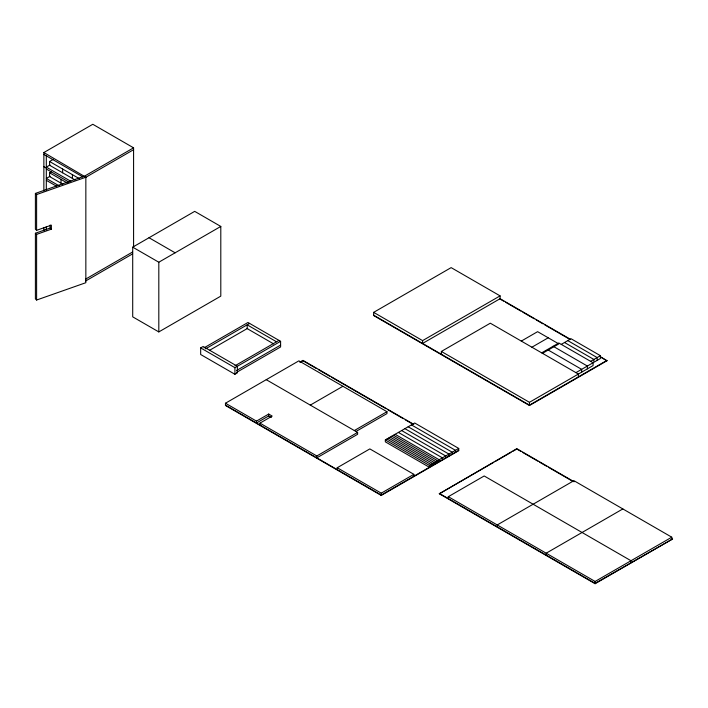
<?xml version="1.0" encoding="UTF-8"?>
<svg xmlns="http://www.w3.org/2000/svg" width="708" height="708" viewBox="0 0 708 708"><rect width="100%" height="100%" fill="white"/><g stroke="black" fill="none" stroke-linecap="round" stroke-linejoin="round"><path stroke-width="1.06" d="M43.861 190.965L43.861 152.539L92.801 124.281L133.582 147.83L133.582 247.004M75.083 179.974L49.578 165.247L49.578 161.486L53.304 159.335M50.073 164.964L46.312 167.132L70.871 181.31M62.835 184.213L49.578 176.558L49.578 172.787L51.48 171.69M50.073 176.265L46.312 178.434L59.534 186.071M133.582 147.83L84.65 176.08L35.4 193.417L35.4 229.206L36.604 230.339L51.374 225.144L51.374 229.171L36.604 234.375L35.4 233.233L50.171 228.038L51.374 229.171M85.588 177.425L133.582 149.707M132.706 247.154L194.7 211.365L220.799 226.436L220.799 296.13L158.813 331.919L132.706 316.848L132.706 247.154L158.813 262.226L220.799 226.436M85.588 279.138L132.644 251.977M85.588 281.023L132.644 253.853M200.665 347.911L203.116 346.495L237.375 366.275L237.375 372.868L234.923 374.275L200.665 354.504L200.665 347.911L234.923 367.682L280.598 341.318L280.598 346.964L236.552 372.399M203.931 347.911L247.977 322.476L280.598 341.318M205.559 348.849L249.605 323.423M209.391 350.407L247.694 328.291M234.923 365.806L278.97 340.371M236.552 370.514L280.598 345.088M600.251 356.531L606.942 360.77L529.451 405.507L373.665 315.564L373.665 312.361L451.146 267.624L500.087 295.882L500.087 298.705L422.596 343.442L422.596 340.619L500.087 295.882M385.338 439.96L429.384 465.386L429.384 467.271L385.338 441.845L385.338 439.96L414.702 423.003L458.74 448.438L458.74 450.695L381.258 495.432L225.463 405.489L225.463 403.224L298.873 360.85L386.966 411.702L386.966 413.587L356.204 431.349M300.086 362.036L302.953 360.372L413.826 424.384M300.086 362.408L302.953 360.753L316.334 368.479M225.463 403.224L256.464 421.118L268.695 414.056L272.191 416.074L259.951 423.136L259.951 425.021M271.314 417.454L268.695 415.941L256.464 423.003L256.464 421.118M310.299 405.109L342.92 386.276M441.358 354.274L441.358 351.451L490.299 323.193L578.392 374.054L578.392 376.877M354.336 430.544L386.966 411.702M316.821 455.97L357.602 432.429L357.602 434.305L316.821 457.855L316.821 455.97L259.951 423.136M521.292 341.088L537.611 331.671L558.816 343.911L542.505 353.336M531.894 347.212L548.213 337.796M337.212 469.625L337.212 467.74L369.841 448.907L413.879 474.333L413.879 476.219M541.682 352.858L558.816 342.973L593.074 362.753L593.074 365.576L529.451 402.312L441.358 351.451M561.258 344.389L571.046 338.734L600.411 355.69L600.411 358.514L593.888 362.284L593.888 359.452L564.524 342.504M590.622 361.337L600.411 355.69M575.94 372.638L593.074 362.753M606.942 360.399L529.451 405.135L373.665 315.193M337.212 467.74L381.258 493.175L413.879 474.333M429.384 465.386L458.74 448.438M458.74 450.323L381.258 495.06L225.463 405.109M439.323 493.396L595.109 583.339L672.6 538.983L595.109 583.719L439.323 493.777L516.813 448.66L574.153 481.767M439.323 493.777L493.848 462.289M495.768 461.191L511.07 452.35M512.981 451.244L516.813 449.04L520.637 451.244M448.297 498.574L448.297 496.697L484.184 475.971L631.005 560.736L631.005 562.621M622.845 508.937L546.178 553.205L546.178 555.09M448.297 496.697L595.109 581.454L671.786 537.195L671.786 539.08M35.4 193.417L36.604 194.55L85.845 177.221L85.845 282.704L36.604 300.033L35.4 298.9L35.4 233.233M499.892 298.59L570.621 339.424M499.892 298.971L503.715 301.174M505.627 302.281L520.92 311.113M522.831 312.21L534.301 318.839M536.213 319.936L542.903 323.804M544.815 324.91L569.666 339.256M601.207 357.46L606.942 360.77M567.789 340.619L597.154 357.575L597.154 360.399M553.107 346.265L587.366 366.045L587.366 368.877M547.399 349.566L581.657 369.346L581.657 372.169M373.665 312.361L422.596 340.619M43.861 152.539L85.845 177.221M43.861 154.424L82.748 176.867M49.578 161.486L79.535 178.779M43.861 166.663L46.312 168.079M46.312 169.017L68.977 182.106M49.578 172.787L67.446 183.107M671.786 537.195L573.905 480.679L497.237 524.947L497.237 526.832M522.548 452.35L537.841 461.174M539.753 462.28L546.443 466.147M548.355 467.245L573.197 481.59M149.025 237.738L175.124 252.809M46.312 180.319L56.702 186.319M276.518 341.787L247.163 324.83L247.163 328.601L273.677 343.911M318.246 369.576L329.716 376.205M331.627 377.302L386.108 408.755M388.019 409.861L403.312 418.694M405.224 419.791L411.914 423.658M411.436 424.889L455.483 450.323L455.483 452.2M408.171 426.774L452.217 452.2L452.217 454.085M404.914 428.659L448.952 454.085L448.952 455.97M401.648 430.544L445.695 455.97L445.695 457.855M398.383 432.429L442.429 457.855L442.429 459.74M395.126 434.305L439.164 459.74L439.164 461.625M393.489 435.252L437.535 460.678L437.535 462.563M391.86 436.19L435.907 461.625L435.907 463.501M390.232 437.137L434.269 462.563L434.269 464.448M388.595 438.075L432.641 463.501L432.641 465.386M386.966 439.013L431.013 464.448L431.013 466.333M266.252 379.683L357.602 432.429M595.109 581.454L595.109 583.719M529.451 402.312L529.451 405.507M381.258 493.175L381.258 495.432M268.695 414.056L268.695 415.941M234.923 367.682L234.923 374.275M158.813 262.226L158.813 331.919M72.411 174.672L72.411 178.434M62.623 169.017L62.623 172.787M60.994 179.381L60.994 183.142M50.171 225.011L50.171 228.038M46.312 155.831L46.312 190.169M46.312 226.622L46.312 229.932M43.861 227.418L43.861 230.728M36.604 194.55L36.604 230.339M36.604 234.375L36.604 300.033"/></g></svg>
